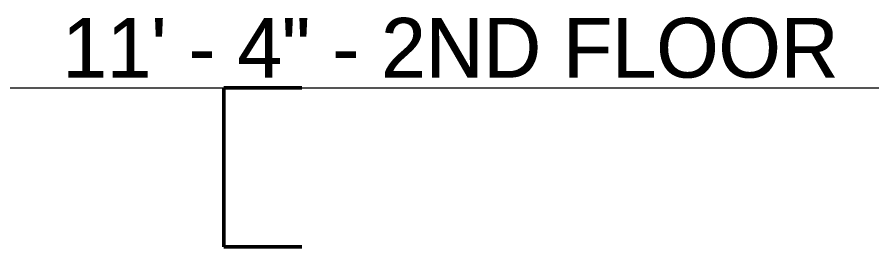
# Model space of a CAD drawing. Header units: inches. Extents: x -4169 to 1833, y -300 to 585.
# Drawn here: x -1953.9 to -1825, y 112 to 146.7 of the extents above; entities that cross this region are included whole.
import ezdxf

# ---------------------------------------------------------------- set-up
doc = ezdxf.new("R2010")
doc.units = ezdxf.units.IN
doc.header["$MEASUREMENT"] = 0
doc.linetypes.add('Grid Line 1_2_', pattern=[0.875, 0.5, -0.125, 0.125, -0.125])
for name, color, linetype, lineweight in [('0-1', 7, 'Continuous', 5), ('A-FLOR-1', 53, 'Continuous', 50), ('A-FLOR-LEVL', 51, 'Continuous', 9), ('A-FLOR-LEVL-1', 51, 'Grid Line 1_2_', 9)]:
    doc.layers.add(name, color=color, linetype=linetype, lineweight=lineweight)
doc.styles.add('Century Gothic', font='ufonts.com_century-gothic.ttf', dxfattribs={"height": 9})

# ---------------------------------------------------------------- blocks, each defined once
blk = doc.blocks.new('CTR - 2nd Phase_rvt-1-BUILDING SECTION - NORTH_SOUTH THRU PARKING RAMP - LOOKING WEST')
at = {"layer": 'A-FLOR-1'}
for p, q in [((-1910.95, 136), (-1922.72, 136)), ((-1922.72, 136), (-1922.72, 112)), ((-1922.72, 112), (-1910.95, 112))]:
    blk.add_line(p, q, dxfattribs=at)
at = {"layer": 'A-FLOR-LEVL-1'}
blk.add_line((-4168.71, 136), (-1814.21, 136), dxfattribs=at)
at = {"layer": 'A-FLOR-LEVL', "insert": (-1947.07, 146.55), "char_height": 9, "width": 147.258, "attachment_point": 1, "style": 'Century Gothic'}
blk.add_mtext('11\' - 4" - 2ND FLOOR', dxfattribs=at)
blk = doc.blocks.new('CTR - 1st Phase - Common Walls_rvt-1-BUILDING SECTION - NORTH_SOUTH THRU PARKING RAMP - LOOKING WEST')
at = {"layer": 'A-FLOR-LEVL-1'}
blk.add_line((-4168.71, 136), (-1814.21, 136), dxfattribs=at)
at = {"layer": 'A-FLOR-LEVL', "insert": (-1947.07, 146.55), "char_height": 9, "width": 147.258, "attachment_point": 1, "style": 'Century Gothic'}
blk.add_mtext('11\' - 4" - 2ND FLOOR', dxfattribs=at)

msp = doc.modelspace()

# ---------------------------------------------------------------- linework, layer by layer
at = {"layer": 'A-FLOR-LEVL-1'}
msp.add_line((-4167.9645, 136), (-1814.099, 136), dxfattribs=at)

# ---------------------------------------------------------------- block references
at = {"layer": '0-1'}
for name in ['CTR - 2nd Phase_rvt-1-BUILDING SECTION - NORTH_SOUTH THRU PARKING RAMP - LOOKING WEST', 'CTR - 1st Phase - Common Walls_rvt-1-BUILDING SECTION - NORTH_SOUTH THRU PARKING RAMP - LOOKING WEST']:
    msp.add_blockref(name, (0, 0), dxfattribs=at)

# ---------------------------------------------------------------- texts
at = {"layer": 'A-FLOR-LEVL', "insert": (-1946.961, 146.5508), "char_height": 9, "width": 147.258, "attachment_point": 1, "style": 'Century Gothic'}
msp.add_mtext('11\' - 4" - 2ND FLOOR', dxfattribs=at)

doc.saveas('drawing.dxf')
